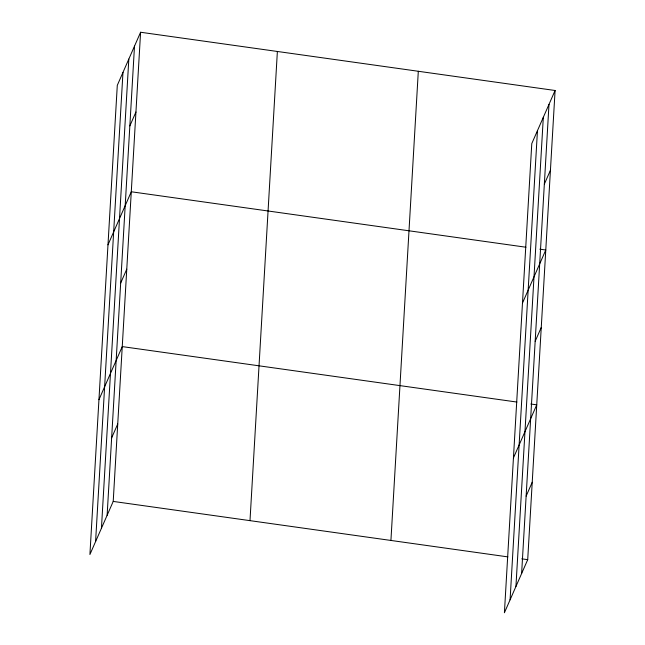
<?xml version="1.0" encoding="UTF-8"?>
<svg xmlns="http://www.w3.org/2000/svg" width="645" height="645" viewBox="0 0 645 645"><rect width="100%" height="100%" fill="white"/><g stroke="black" fill="none" stroke-linecap="round" stroke-linejoin="round"><path stroke-width="0.97" d="M95.589 541.574L122.969 72.401M101.442 528.247L128.823 59.074M107.118 515.307L134.499 46.134M140.594 32.25L117.293 85.334L89.913 554.506L113.214 501.423L140.594 32.25L555.087 90.493L527.707 559.667L504.406 612.75L531.786 143.577L555.087 90.493M249.994 520.644L277.374 51.471M390.926 540.446L418.307 71.273M510.082 599.818L537.462 130.637M515.935 586.49L543.316 117.309M521.612 573.55L548.992 104.377M129.847 125.896L135.942 112.012M107.981 244.85L131.282 191.767L525.957 247.228M120.671 283.066L126.767 269.183M98.951 399.682L122.252 346.599L516.919 402.053M111.633 437.899L117.729 424.015M544.34 184.139L550.435 170.248M522.474 303.094L545.783 250.01L539.833 249.172M535.165 341.31L541.26 327.426M513.444 457.926L536.745 404.842L530.795 404.004M526.126 496.134L532.222 482.25M113.214 501.423L507.881 556.885M521.757 558.828L527.707 559.667"/></g></svg>
